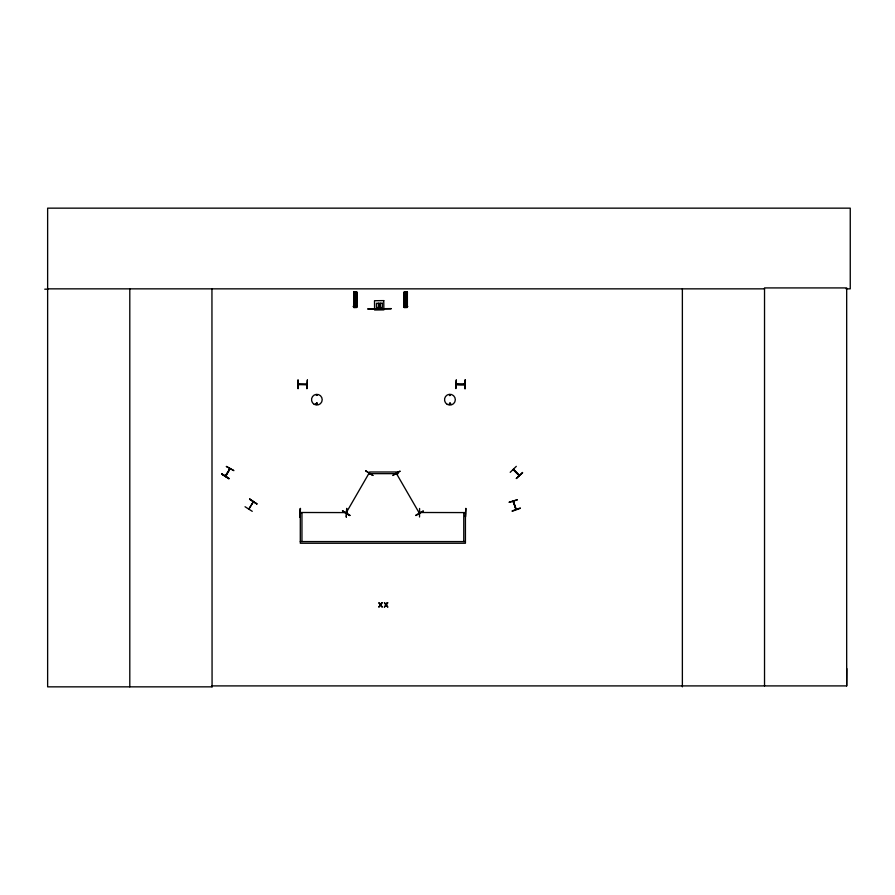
<?xml version="1.0" encoding="UTF-8"?>
<svg xmlns="http://www.w3.org/2000/svg" width="895" height="895" viewBox="0 0 895 895"><rect width="100%" height="100%" fill="white"/><g stroke="black" fill="none" stroke-linecap="round" stroke-linejoin="round"><path stroke-width="1.34" d="M846.066 288.85L850.25 288.85L850.25 208.155L47.636 208.155L47.636 686.845L212.07 686.845L211.958 685.906L846.681 685.906L846.804 668.599M346.13 512.723L346.88 512.287M519.178 475.48L518.932 474.764M513.059 501.368L515.923 509.367M316.405 395.243L317.277 395.008L316.506 395.456M316.036 403.679C318.195 400.915 317.322 406.666 316.125 403.477M449.458 395.243C450.979 393.755 449.682 397.044 449.626 394.941M449.435 403.544L449.928 404.193M450.509 403.679C448.977 405.435 449.659 401.944 450.42 403.544M450.7 403.679C448.048 406.24 450.409 400.535 450.465 404.227M346.824 512.354L346.253 512.891M369.232 473.578L368.55 474.081L369.277 473.41M368.583 473.97L368.975 473.332L346.164 512.846M419.498 512.801L419.106 512.097L419.531 512.924M226.245 475.323L225.383 475.983M225.629 476.129L229.881 468.7M253.285 501.972L248.81 509.054M225.395 475.782L229.825 468.779L229.422 469.439M465.389 512.936L464.483 512.936M298.337 384.168L299.366 384.559M306.023 384.548L306.884 384.168M456.338 384.168L464.897 384.168L464.125 384.123M368.807 474.227L369.232 473.489M418.77 512.298L419.151 512.936M221.837 473.858L228.896 478.713L221.87 473.813M226.368 466.53L233.886 470.625L226.424 466.429M230.127 468.857L225.786 476.062M245.04 506.727L252.256 511.325M316.461 403.265C316.181 405.715 318.531 402.392 316.427 403.421M248.922 509.009L253.263 501.882M345.481 512.511L346.253 512.589M510.195 472.336L516.314 466.351M513.674 470.11L513.406 469.293M516.37 478.512L522.411 472.459M522.68 472.728L516.325 478.467M395.758 473.265L392.815 475.491L400.199 471.173L397.85 472.001M415.772 515.263L423.156 510.933M415.94 515.531L423.335 511.246M517.209 499.824L509.02 502.341L517.209 499.846M513.484 501.401L515.912 509.434M512.164 510.933L520.196 507.991M512.264 511.224L520.319 508.326M300.63 512.499L346.164 512.589M419.789 512.499L465.411 512.589M464.55 512.891L465.322 512.589L464.639 512.98M464.639 512.555L465.299 512.555M298.516 384.123L306.795 384.168M306.705 384.559L298.427 384.47L306.895 384.559M355.058 307.253L355.46 306.616M405.905 306.694L405.547 307.253M513.517 469.293L519.391 475.279M519.178 475.614L513.249 469.606L519.156 475.558M378.428 303.741L380.33 303.718M377.835 308.495L381.158 308.462M367.89 308.842L391.115 308.596M367.89 309.088L391.115 308.831M377.847 309.099L381.169 309.055M456.484 384.749L464.897 384.66M419.587 508.461L419.52 517.019M345.336 512.936L346.164 512.891M300.015 517.019L300.429 508.461L300.049 517.019M44.75 289.186L47.636 289.175M47.636 288.85L764.531 288.85M353.592 292.005L356.892 291.994L356.825 307.444L353.592 307.466L353.972 292.005M407.382 291.994L404.081 292.005L404.081 307.466L407.382 307.444L407.37 291.994L407.158 307.444M353.816 293.582L356.669 293.582M404.305 293.582L407.158 293.582M353.816 294.623L356.669 294.623M404.305 294.623L407.158 294.623M353.816 296.189L356.669 296.189M404.305 296.189L407.158 296.189M353.816 297.587L356.669 297.587M404.305 297.587L407.158 297.587M353.816 299.154L356.669 299.154M404.305 299.154L407.158 299.154M353.816 305.877L356.669 305.877M404.305 305.877L407.158 305.877M353.335 306.325L357.139 306.325M403.835 306.325L407.639 306.325M353.335 306.437L357.139 306.437M403.835 306.437L407.639 306.437M297.856 380.039L297.901 388.598M456.338 380.039L455.868 388.598L456.226 380.039M457.2 384.168C458.061 384.973 474.876 384.302 456.338 384.47M300.295 541.576L465.422 541.576M513.338 501.267L513.238 502.129M396.675 473.332L397.067 474.003M513.361 501.345L516.247 509.21L515.643 508.707M342.483 510.978L349.911 515.218M221.803 473.914L229.086 478.4M221.636 474.182L228.919 478.68M249.604 499.343L256.876 503.84M419.184 512.231L419.229 512.992L396.418 473.489L397.134 473.958M380.319 303.248L380.341 305.027L378.44 305.05L378.417 303.271M300.317 508.461L300.362 517.019M846.681 685.906L846.681 287.921L764.531 287.921L764.531 685.906M682.37 288.85L682.37 686.845M465.333 380.039L465.333 388.598M465.008 380.039L465.008 388.598M463.767 541.576L463.767 513.07L465.422 513.07L465.422 543.243L300.295 543.243L300.295 513.07L301.951 513.07L301.951 541.576M407.158 291.994L407.001 307.444L406.934 291.994M406.755 291.994L406.632 307.444M406.576 307.444L406.453 291.994L406.375 307.444M406.162 307.444L405.301 307.444M405.021 292.005L405.077 307.466M404.864 292.005L404.887 307.466M404.652 292.005L404.641 307.466M404.529 292.005L404.462 307.466M404.305 292.005L404.283 307.466M356.691 291.994L356.669 307.444M356.512 291.994L356.445 307.444M356.266 291.994L356.333 307.444M356.087 291.994L356.109 307.444M355.886 291.994L355.897 307.444M355.673 307.444L354.8 307.444M354.599 292.005L354.588 307.466M354.532 292.005L354.398 307.466M354.342 292.005L354.219 307.466M354.163 292.005L354.04 307.466M298.214 380.039L298.214 388.598M211.947 288.85L212.07 686.845M129.797 288.85L129.797 686.845M354.621 298.203C355.393 300.608 356.523 296.525 354.621 298.203M405.111 298.203C405.894 300.63 407.001 296.491 405.111 298.203M342.539 510.877L349.732 515.52L342.539 510.877M365.675 470.804L372.868 475.446L365.675 470.804M381.662 602.671L380.576 604.438L378.809 602.671L380.196 604.919L378.764 607.179L380.532 605.378L382.322 607.179L380.901 604.897L382.322 602.671L381.662 602.671M387.222 602.671L386.125 604.438L384.358 602.671L385.745 604.919L384.313 607.179L386.081 605.378L387.871 607.179L386.45 604.897L387.871 602.671L387.222 602.671M249.783 499.041L256.809 503.941L249.783 499.041M383.765 300.608L374.502 300.709L374.602 309.983L383.865 309.883L383.765 300.608M382.277 303.226L376.459 303.293L376.504 307.567L382.322 307.5L382.277 303.226M380.353 305.855L378.451 305.877L378.462 307.186L380.364 307.164L380.353 305.855M346.701 508.461L346.287 517.019L346.701 508.461M465.859 508.461L465.445 517.019L465.825 508.461M307.365 380.039L306.884 388.598L307.365 380.039M465.366 380.039L464.897 388.598L465.366 380.039M398.141 471.989L369.624 471.989L369.624 473.645L398.141 473.645L398.141 471.989M447.22 404.361A5.415 5.415 0 0 0 455.331 399.685A5.415 5.415 0 0 0 447.22 394.997A5.415 5.415 0 0 0 447.22 404.361M314.19 404.305A5.348 5.348 0 0 0 322.211 399.685A5.348 5.348 0 0 0 314.19 395.053A5.348 5.348 0 0 0 314.19 404.305"/></g></svg>
